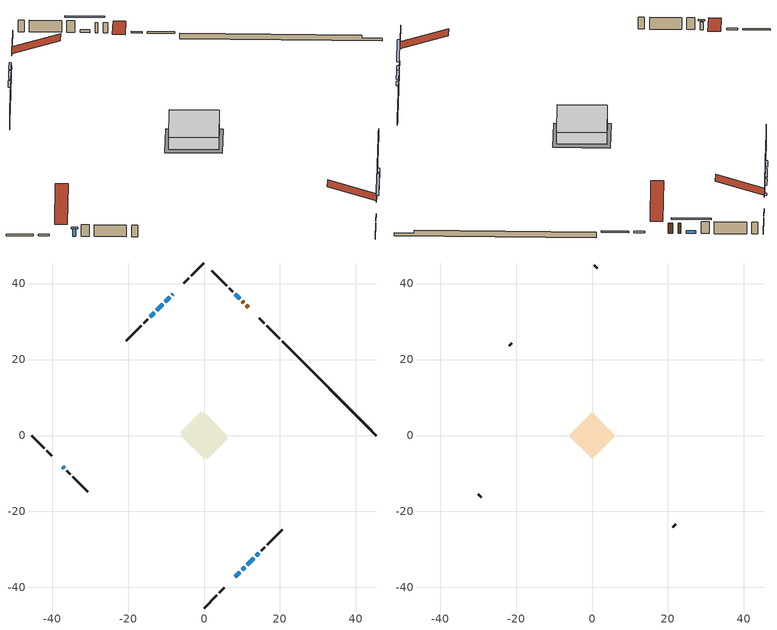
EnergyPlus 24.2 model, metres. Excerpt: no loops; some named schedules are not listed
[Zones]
conditioned space
 floor adiabatic (AdiabaticFloorConstruction): -6.16,0 0,6.16 6.16,0 0,-6.16 z0.23
 floor foundation (Slab1 construction): -6.21,0.85 -0.85,6.21 6.21,-0.85 0.85,-6.21 z-0.91
 wall outside (RimJoist1 construction): 0,-45.41 3.33,-42.07 / -45.41,0 -42.07,-3.33 / 0,45.41 -3.33,42.07 / 19.9,25.51 16.57,28.84 z0.23:0.53
 wall outside (RimJoist2 construction): 3.99,-41.42 5.32,-40.09 / -41.42,-3.99 -40.09,-5.32 / -3.99,41.42 -5.32,40.09 / 15.91,29.5 14.58,30.82 z0.23:0.53
 wall outside (AdiabaticWallConstruction 1): 11.69,33.72 11.1,34.3 / 10.45,34.96 10.12,35.29 z0.23:2.26
 wall outside (AdiabaticWallConstruction): -8.21,37.2 -8.36,37.05 z0.23:0.54; 9.47,35.94 8.27,37.14 / 8.21,-37.2 9.4,-36 z0.23:0.78; -9.01,36.4 -10.19,35.22 / -10.85,34.56 -12.45,32.95 / -13.11,32.3 -14.2,31.21 z0.23:1.9; -37.2,-8.21 -36.82,-8.59 z0.23:1.76; 10.06,-35.35 10.69,-34.71 z0.23:1.17; 11.35,-34.06 13.05,-32.36 z0.23:1.4; 13.7,-31.7 14.38,-31.03 z0.23:1.26
 wall outside (Wall1 construction): 15.03,-30.37 16,-29.41 / -36.16,-9.24 -35.2,-10.21 / -14.86,30.55 -15.82,29.59 / 7.62,37.79 6.65,38.75 z0.23:2.67
 wall outside (Wall2 construction): 16.65,-28.75 20.6,-24.8 / -34.54,-10.86 -30.59,-14.82 / -16.48,28.93 -20.43,24.98 / 6,39.41 2.04,43.36 z0.23:2.67
 wall foundation (FoundationWall1 construction): 20.56,24.85,-0.91 20.56,24.85,0.23 42.92,2.49,0.23 42.92,2.49,-0.3 45.41,0,-0.3 45.41,0,-0.91
 window (WindowConstruction 6): -8.21,37.2 -8.36,37.05 z0.23:0.53
 window (WindowConstruction 8): 9.47,35.94 8.27,37.13 z0.23:0.78
 window (WindowConstruction 9): 8.21,-37.2 9.4,-36 z0.23:0.78
 window (WindowConstruction): -9.01,36.39 -10.19,35.22 z0.23:1.9
 window (WindowConstruction 1): -10.85,34.56 -12.45,32.96 z0.23:1.9
 window (WindowConstruction 2): -13.11,32.3 -14.2,31.21 z0.23:1.9
 window (WindowConstruction 7): -37.2,-8.21 -36.82,-8.59 z0.23:1.75
 window (WindowConstruction 3): 10.06,-35.35 10.69,-34.71 z0.23:1.17
 window (WindowConstruction 4): 11.35,-34.06 13.05,-32.36 z0.23:1.39
 window (WindowConstruction 5): 13.7,-31.7 14.38,-31.03 z0.23:1.26
 door (Door): 11.69,33.72 11.1,34.3 z0.23:2.26
 door (Door 1): 10.45,34.96 10.12,35.28 z0.23:2.26
 ceiling adiabatic (AdiabaticFloorConstruction): 0,-6.16 6.16,0 0,6.16 -6.16,0 z0.23
attic - vented
 floor to conditioned space (Floor1 construction Reversed): -6.15,0 0,6.15 6.15,0 0,-6.15 z2.67
 wall outside (Wall3 construction): 21.26,-24.15 21.99,-23.42 / -29.93,-15.47 -29.2,-16.2 / -21.09,24.32 -21.82,23.59 / 1.39,44.02 0.66,44.75 z0.23:2.67
 roof outside (Roof1 construction): 7.55,-37.85,2.67 1.56,-31.86,5.49 -0.02,-33.44,5.49 5.97,-39.43,2.67; -37.85,-7.55,2.67 -31.86,-1.56,5.49 -33.44,0.02,5.49 -39.43,-5.97,2.67; -7.55,37.85,2.67 -1.56,31.86,5.49 0.02,33.44,5.49 -5.97,39.43,2.67; 12.35,33.06,2.67 6.35,27.07,5.49 7.93,25.49,5.49 13.93,31.48,2.67
shading: -8.5,36.91 -8.07,37.34 -8.36,37.63 -8.79,37.2 z0.74; 6.42,38.99 11.32,34.09 11.61,34.38 6.71,39.28 z3.4; 11.26,-34.15 6.36,-39.05 6.65,-39.34 11.55,-34.44 z3.4; -10.33,35.08 -8.87,36.54 -9.16,36.83 -10.62,35.37 z2.1; -12.59,32.81 -10.7,34.7 -10.99,34.99 -12.88,33.1 z2.1; -14.34,31.06 -12.97,32.44 -13.26,32.73 -14.63,31.35 z2.1; -36.61,-8.8 -37.41,-8 -37.7,-8.29 -36.9,-9.09 z2.05; 10.83,-34.57 9.92,-35.49 10.21,-35.78 11.13,-34.86 z1.37; 13.19,-32.22 11.21,-34.2 11.5,-34.49 13.48,-32.51 z1.6; 14.52,-30.89 13.56,-31.85 13.85,-32.14 14.81,-31.18 z1.46
[Building]
Building 1: Terrain=Suburbs
[Site:Location]
Quebec Intl AP_QC: Latitude {deg}=46.8; Longitude {deg}=-71.38; Time Zone {hr}=-5; Elevation {m}=74; Keep Site Location Information=Yes
[Site:GroundTemperature:Shallow]
0.0108218, -2.24938, -2.43038, -1.3578, 2.94801, 7.23376, 10.9493, 13.303, 13.5029, 11.5886, 7.96783, 3.81355
[Site:WaterMainsTemperature]
Calculation Method=Schedule; Temperature Schedule=mains temperature schedule
[Material] Roughness=Rough; Thermal Absorptance=0.9
Name | Thickness {m} | Conductivity {W/m-K} | Density {kg/m3} | Specific Heat {J/kg-K} | Solar Absorptance | Visible Absorptance
asphalt or fiberglass shingles | 0.00635 | 0.162714 | 1121.4 | 1465.45 | 0.4 | 0.4
ceiling stud and cavity | 0.1397 | 0.112058 | 65.682 | 1177.47 | 0.7 | 0.7
concrete 4.0 in. | 0.1016 | 1.803125 | 2242.8 | 837.4 | 0.7 | 0.7
concrete 8.0 in. | 0.2032 | 1.803125 | 2242.8 | 837.4 | 0.7 | 0.7
door material | 0.04445 | 0.188738 | 512.64 | 1214.23 | 0.7 | 0.7
door material 1 | 0.04445 | 0.0451087 | 512.64 | 1214.23 | 0.7 | 0.7
exterior vertical ins | 0.0686965 | 0.029427 | 32.04 | 1214.23 | 0.7 | 0.7
floor covering | 0.0127 | 0.0433444 | 54.468 | 1339.84 | 0.6 | 0.6
floor rigid ins; wall rigid ins | 0.512978 | 0.029427 | 32.04 | 1214.23 | 0.7 | 0.7
floor stud and cavity | 0.1397 | 1.75129 | 37.0049 | 1207.88 | 0.7 | 0.7
furniture material conditioned space 1 | 0.1524 | 0.115458 | 640.8 | 1214.23 | 0.6 | 0.6
gypsum board | 0.0127 | 0.160291 | 801 | 837.4 | 0.6 | 0.6
gypsum board 1 | 0.0127 | 0.160291 | 801 | 837.4 | 0.7 | 0.7
osb sheathing 0.5 in. | 0.0127 | 0.115458 | 512.64 | 1214.23 | 0.7 | 0.7
osb sheathing 0.75 in. | 0.01905 | 0.115458 | 512.64 | 1214.23 | 0.7 | 0.7
osb sheathing 2.0 in. | 0.0508 | 0.115458 | 512.64 | 1214.23 | 0.7 | 0.7
rim joist rigid ins | 0.051816 | 0.029427 | 32.04 | 1214.23 | 0.7 | 0.7
rim joist rigid ins 1 | 0.103632 | 0.029427 | 32.04 | 1214.23 | 0.7 | 0.7
rim joist stud and cavity | 0.0508 | 0.03064 | 125.044 | 1163.47 | 0.6 | 0.6
rim joist stud and cavity 1 | 0.0508 | 0.509899 | 125.044 | 1163.47 | 0.6 | 0.6
wall stud and cavity | 0.1397 | 0.0881538 | 139.0536 | 1170.24 | 0.7 | 0.7
wall stud and cavity 1 | 0.1397 | 0.0952443 | 139.0536 | 1170.24 | 0.7 | 0.7
wall stud and cavity 2 | 0.0889 | 6.1454 | 50.32683 | 1063.81 | 0.6 | 0.6
wall stud and cavity 3 | 0.0889 | 0.380278 | 52.3479 | 1209.89 | 0.7 | 0.7
wall stud and cavity 4 | 0.0889 | 0.391764 | 83.0341 | 1211.67 | 0.7 | 0.7
wood siding | 0.0254 | 0.102417 | 544.68 | 1172.36 | 0.4 | 0.4
wood siding 1 | 0.00254 | 0.102417 | 544.68 | 1172.36 | 0.4 | 0.4
wood siding 2; wood siding 3; wood siding 4 | 0.0254 | 0.102417 | 544.68 | 1172.36 | 0.7 | 0.7
[WindowMaterial:SimpleGlazingSystem]
Name | U-Factor {W/m2-K} | Solar Heat Gain Coefficient
WindowMaterial | 2.906 | 0.64
WindowMaterial 1 | 2.89408 | 0.66
WindowMaterial 2 | 2.90941 | 0.64
WindowMaterial 3 | 2.96619 | 0.55
WindowMaterial 4 | 2.938365 | 0.6
WindowMaterial 5 | 2.95767 | 0.57
WindowMaterial 6 | 3.068959 | 0.35
WindowMaterial 7 | 3.01842 | 0.49
WindowMaterial 8 | 3.04852 | 0.44
[Construction]
AdiabaticFloorConstruction: floor stud and cavity, floor rigid ins, osb sheathing 0.75 in., floor covering
AdiabaticWallConstruction: wood siding 3, wall rigid ins, wall stud and cavity 3, gypsum board
AdiabaticWallConstruction 1: wood siding 4, wall rigid ins, wall stud and cavity 3, gypsum board
Door: door material
Door 1: door material 1
Floor1 construction Reversed: gypsum board, ceiling stud and cavity
FoundationWall1 construction: concrete 8.0 in., gypsum board 1
furniture construction conditioned space 1: furniture material conditioned space 1
PartitionWallConstruction: gypsum board, wall stud and cavity 4, gypsum board
RimJoist1 construction: wood siding 2, rim joist rigid ins, osb sheathing 2.0 in., rim joist stud and cavity
RimJoist2 construction: wood siding 2, rim joist rigid ins 1, osb sheathing 2.0 in., rim joist stud and cavity 1
Roof1 construction: asphalt or fiberglass shingles
Slab1 construction: concrete 4.0 in.
Wall1 construction: wood siding, osb sheathing 0.5 in., wall stud and cavity, gypsum board
Wall2 construction: wood siding, osb sheathing 0.5 in., wall stud and cavity 1, gypsum board
Wall3 construction: wood siding 1, wall stud and cavity 2
WindowConstruction: WindowMaterial
WindowConstruction 1: WindowMaterial 1
WindowConstruction 2: WindowMaterial 2
WindowConstruction 3: WindowMaterial 3
WindowConstruction 4: WindowMaterial 4
WindowConstruction 5: WindowMaterial 5
WindowConstruction 6: WindowMaterial 6
WindowConstruction 7: WindowMaterial 7
WindowConstruction 8; WindowConstruction 9: WindowMaterial 8
[Zone] Multiplier=1; Part of Total Floor Area=Yes
Name | Volume {m3}
attic - vented | 34.7474
conditioned space | 287.3
[Space]
Name | Zone | Volume {m3}
attic - vented 1 | attic - vented | 34.7474
conditioned space 1 | conditioned space | 287.3
[ZoneInfiltration:EffectiveLeakageArea]
infil attic - vented 1: Zone or Space=attic - vented 1; Schedule=Always On Discrete; Effective Air Leakage Area {cm2}=2796.92; Stack Coefficient=0.000366058; Wind Coefficient=1.29269e-05
[ZoneMixing]
whole house fan mix: Zone or Space=attic - vented; Schedule=Always On Continuous; Design Flow Rate Calculation Method=Flow/Zone; Design Flow Rate {m3/s}=0; Source Zone or Space=conditioned space
[SurfaceProperty:ExposedFoundationPerimeter]
Slab1: Exposed Perimeter Calculation Method=TotalExposedPerimeter; Total Exposed Perimeter {m}=35.144
[InternalMass] Zone or ZoneList=conditioned space; Space or SpaceList=conditioned space 1
Name | Construction | Surface Area {m2}
furniture mass conditioned space 1 | furniture construction conditioned space 1 | 60.6397
partition wall mass | PartitionWallConstruction | 151.599
[Lights]
interior lighting: Zone or ZoneList or Space or SpaceList=conditioned space 1; Schedule=interior lighting schedule; Design Level Calculation Method=LightingLevel; Lighting Level {W}=343.2; Return Air Fraction=0; Fraction Radiant=0.6; Fraction Visible=0.2; Fraction Replaceable=1
[People]
occupants: Zone or ZoneList or Space or SpaceList=conditioned space 1; Number of People Schedule=occupants schedule; Number of People Calculation Method=People; Number of People=3; Fraction Radiant=0.314171; Sensible Heat Fraction=0.56303; Activity Level Schedule=occupants activity schedule; Carbon Dioxide Generation Rate {m3/s-W}=0; Enable ASHRAE 55 Comfort Warnings=No; Mean Radiant Temperature Calculation Type=EnclosureAveraged
[ElectricEquipment] Zone or ZoneList or Space or SpaceList=conditioned space 1; Design Level Calculation Method=EquipmentLevel
Name | Schedule | Design Level {W} | Fraction Latent | Fraction Radiant | Fraction Lost
clothes dryer | clothes dryer schedule | 140.772 | 0.015 | 0.081 | 0.85
clothes washer | clothes washer schedule | 32.1985 | 0.03 | 0.162 | 0.7
cooking range | cooking range schedule | 215.147 | 0.08 | 0.432 | 0.2
dishwasher | dishwasher schedule | 66.8632 | 0.3 | 0.18 | 0.4
fridge | fridge schedule | 72.9452 | 0 | 0.6 | 0
mech vent bath fan 0 | mech vent bath fan 0 schedule | 50.2 | 0 | 0 | 1
mech vent house fan | mech vent house fan schedule | 19.9167 | 0 | 0 | 0.5
mech vent house fan cfis | mech vent house fan cfis schedule | 0 | 0 | 0 | 0
mech vent range fan 0 | mech vent range fan 0 schedule | 57 | 0 | 0 | 1
misc plug loads | misc plug loads schedule | 494.7 | 0.045 | 0.513 | 0.1
whole house fan | Always On Discrete | 0 | 0 | 0 | 1
[OtherEquipment] Zone or ZoneList or Space or SpaceList=conditioned space 1; Design Level Calculation Method=EquipmentLevel
Name | Fuel Type | Schedule | Design Level {W} | Fraction Latent | Fraction Radiant | Fraction Lost
clothes dryer 1 | Electricity | clothes dryer schedule | 0 | 0.015 | 0.081 | 0.85
cooking range 1 | Electricity | cooking range schedule | 0 | 0.08 | 0.432 | 0.2
general water use latent | None | general water use schedule | 62.594 | 1 | 0 | 0
general water use sensible | None | general water use schedule | -61.6891 | 0 | 0.6 | 0
mech vent house fan latent load | None | Always On Discrete | 0 | 1 | 0 | 0
mech vent house fan sensible load | None | Always On Discrete | 0 | 0 | 0 | 0
water heater energy adjustment1 | Electricity | Always On Discrete | 0.01 | 0 | 0 | 1
[ZoneInfiltration:DesignFlowRate] Zone or ZoneList or Space or SpaceList=conditioned space 1; Schedule=Always On Discrete; Design Flow Rate Calculation Method=Flow/Zone; Design Flow Rate {m3/s}=0
infil flow; natural vent flow; whole house fan flow
[ZoneControl:Thermostat]
conditioned space Thermostat: Zone or ZoneList=conditioned space; Control Type Schedule=conditioned space Thermostat Schedule; Control 1=conditioned space temperature setpoint; Temperature Difference Between Cutout And Setpoint {deltaC}=0
[ThermostatSetpoint:DualSetpoint]
conditioned space temperature setpoint: Heating Setpoint Temperature Schedule=heating setpoint; Cooling Setpoint Temperature Schedule=cooling setpoint
[Zone equipment]
conditioned space: electric baseboard
[Foundation:Kiva]
Foundation Kiva 1: Initial Indoor Air Temperature {C}=18; Wall Height Above Grade {m}=0.230002; Wall Depth Below Slab {m}=0.2032; Custom Block Material Name 1=exterior vertical ins; Custom Block Depth 1 {m}=1.14001; Custom Block X Position 1 {m}=0.2159; Custom Block Z Position 1 {m}=0
[Foundation:Kiva:Settings]
Soil Conductivity {W/m-K}=0.849921; Soil Density {kg/m3}=1842.3; Soil Specific Heat {J/kg-K}=418.7; Ground Solar Absorptivity=0.9; Ground Thermal Absorptivity=0.9; Ground Surface Roughness {m}=0.03; Far-Field Width {m}=40; Deep-Ground Boundary Condition=ZeroFlux; Deep-Ground Depth {m}=40; Minimum Cell Dimension {m}=0.2; Maximum Cell Growth Coefficient=3; Simulation Timestep=Timestep
[Exterior:Lights]
exterior lighting: Schedule=exterior lighting schedule; Design Level {W}=75.6
[EnergyManagementSystem:Sensor] Output:Variable or Output:Meter Index Key=conditioned space
Name | Output:Variable or Output:Meter
conditioned_space_clg_unmet_s | Zone Cooling Setpoint Not Met Time
conditioned_space_htg_unmet_s | Zone Heating Setpoint Not Met Time
fridge_tin_s; tin_s; tin_s_1 | Zone Mean Air Temperature
tout_s | Zone Outdoor Air Drybulb Temperature
win_s | Zone Air Humidity Ratio
[Schedule:Constant]
Name | Hourly Value
Always On Continuous; mech vent house fan schedule; mech vent house fan cfis schedule; Always On Discrete | 1
occupants activity schedule | 117.228
fridge schedule | 0
[Schedule:Week:Daily]
interior lighting schedule Week Rule - Jan1-Jan27: interior lighting schedule day, interior lighting schedule day, interior lighting schedule day, interior lighting schedule day, interior lighting schedule day, interior lighting schedule day, interior lighting schedule day, interior lighting schedule default day, interior lighting schedule default day, interior lighting schedule default day, interior lighting schedule default day, interior lighting schedule default day
interior lighting schedule Week Rule - Jan28-Feb3: interior lighting schedule day, interior lighting schedule day, interior lighting schedule day, interior lighting schedule day, interior lighting schedule day 1, interior lighting schedule day 1, interior lighting schedule day 1, interior lighting schedule default day, interior lighting schedule default day, interior lighting schedule default day, interior lighting schedule default day, interior lighting schedule default day
interior lighting schedule Week Rule - Feb4-Feb24: interior lighting schedule day 1, interior lighting schedule day 1, interior lighting schedule day 1, interior lighting schedule day 1, interior lighting schedule day 1, interior lighting schedule day 1, interior lighting schedule day 1, interior lighting schedule default day, interior lighting schedule default day, interior lighting schedule default day, interior lighting schedule default day, interior lighting schedule default day
interior lighting schedule Week Rule - Feb25-Mar3: interior lighting schedule day 1, interior lighting schedule day 1, interior lighting schedule day 1, interior lighting schedule day 1, interior lighting schedule day 2, interior lighting schedule day 2, interior lighting schedule day 2, interior lighting schedule default day, interior lighting schedule default day, interior lighting schedule default day, interior lighting schedule default day, interior lighting schedule default day
interior lighting schedule Week Rule - Mar4-Mar31: interior lighting schedule day 2, interior lighting schedule day 2, interior lighting schedule day 2, interior lighting schedule day 2, interior lighting schedule day 2, interior lighting schedule day 2, interior lighting schedule day 2, interior lighting schedule default day, interior lighting schedule default day, interior lighting schedule default day, interior lighting schedule default day, interior lighting schedule default day
interior lighting schedule Week Rule - Apr1-Apr28: interior lighting schedule day 3, interior lighting schedule day 3, interior lighting schedule day 3, interior lighting schedule day 3, interior lighting schedule day 3, interior lighting schedule day 3, interior lighting schedule day 3, interior lighting schedule default day, interior lighting schedule default day, interior lighting schedule default day, interior lighting schedule default day, interior lighting schedule default day
interior lighting schedule Week Rule - Apr29-May5: interior lighting schedule day 3, interior lighting schedule day 3, interior lighting schedule day 4, interior lighting schedule day 4, interior lighting schedule day 4, interior lighting schedule day 4, interior lighting schedule day 4, interior lighting schedule default day, interior lighting schedule default day, interior lighting schedule default day, interior lighting schedule default day, interior lighting schedule default day
interior lighting schedule Week Rule - May6-May26: interior lighting schedule day 4, interior lighting schedule day 4, interior lighting schedule day 4, interior lighting schedule day 4, interior lighting schedule day 4, interior lighting schedule day 4, interior lighting schedule day 4, interior lighting schedule default day, interior lighting schedule default day, interior lighting schedule default day, interior lighting schedule default day, interior lighting schedule default day
interior lighting schedule Week Rule - May27-Jun2: interior lighting schedule day 4, interior lighting schedule day 4, interior lighting schedule day 4, interior lighting schedule day 4, interior lighting schedule day 4, interior lighting schedule day 5, interior lighting schedule day 5, interior lighting schedule default day, interior lighting schedule default day, interior lighting schedule default day, interior lighting schedule default day, interior lighting schedule default day
interior lighting schedule Week Rule - Jun3-Jun30: interior lighting schedule day 5, interior lighting schedule day 5, interior lighting schedule day 5, interior lighting schedule day 5, interior lighting schedule day 5, interior lighting schedule day 5, interior lighting schedule day 5, interior lighting schedule default day, interior lighting schedule default day, interior lighting schedule default day, interior lighting schedule default day, interior lighting schedule default day
interior lighting schedule Week Rule - Jul1-Jul28: interior lighting schedule day 6, interior lighting schedule day 6, interior lighting schedule day 6, interior lighting schedule day 6, interior lighting schedule day 6, interior lighting schedule day 6, interior lighting schedule day 6, interior lighting schedule default day, interior lighting schedule default day, interior lighting schedule default day, interior lighting schedule default day, interior lighting schedule default day
interior lighting schedule Week Rule - Jul29-Aug4: interior lighting schedule day 6, interior lighting schedule day 6, interior lighting schedule day 6, interior lighting schedule day 7, interior lighting schedule day 7, interior lighting schedule day 7, interior lighting schedule day 7, interior lighting schedule default day, interior lighting schedule default day, interior lighting schedule default day, interior lighting schedule default day, interior lighting schedule default day
interior lighting schedule Week Rule - Aug5-Aug25: interior lighting schedule day 7, interior lighting schedule day 7, interior lighting schedule day 7, interior lighting schedule day 7, interior lighting schedule day 7, interior lighting schedule day 7, interior lighting schedule day 7, interior lighting schedule default day, interior lighting schedule default day, interior lighting schedule default day, interior lighting schedule default day, interior lighting schedule default day
interior lighting schedule Week Rule - Aug26-Sep1: interior lighting schedule day 7, interior lighting schedule day 7, interior lighting schedule day 7, interior lighting schedule day 7, interior lighting schedule day 7, interior lighting schedule day 7, interior lighting schedule day 8, interior lighting schedule default day, interior lighting schedule default day, interior lighting schedule default day, interior lighting schedule default day, interior lighting schedule default day
interior lighting schedule Week Rule - Sep2-Sep29: interior lighting schedule day 8, interior lighting schedule day 8, interior lighting schedule day 8, interior lighting schedule day 8, interior lighting schedule day 8, interior lighting schedule day 8, interior lighting schedule day 8, interior lighting schedule default day, interior lighting schedule default day, interior lighting schedule default day, interior lighting schedule default day, interior lighting schedule default day
interior lighting schedule Week Rule - Sep30-Oct6: interior lighting schedule day 8, interior lighting schedule day 9, interior lighting schedule day 9, interior lighting schedule day 9, interior lighting schedule day 9, interior lighting schedule day 9, interior lighting schedule day 9, interior lighting schedule default day, interior lighting schedule default day, interior lighting schedule default day, interior lighting schedule default day, interior lighting schedule default day
interior lighting schedule Week Rule - Oct7-Oct27: interior lighting schedule day 9, interior lighting schedule day 9, interior lighting schedule day 9, interior lighting schedule day 9, interior lighting schedule day 9, interior lighting schedule day 9, interior lighting schedule day 9, interior lighting schedule default day, interior lighting schedule default day, interior lighting schedule default day, interior lighting schedule default day, interior lighting schedule default day
interior lighting schedule Week Rule - Oct28-Nov3: interior lighting schedule day 9, interior lighting schedule day 9, interior lighting schedule day 9, interior lighting schedule day 9, interior lighting schedule day 10, interior lighting schedule day 10, interior lighting schedule day 10, interior lighting schedule default day, interior lighting schedule default day, interior lighting schedule default day, interior lighting schedule default day, interior lighting schedule default day
interior lighting schedule Week Rule - Nov4-Nov24: interior lighting schedule day 10, interior lighting schedule day 10, interior lighting schedule day 10, interior lighting schedule day 10, interior lighting schedule day 10, interior lighting schedule day 10, interior lighting schedule day 10, interior lighting schedule default day, interior lighting schedule default day, interior lighting schedule default day, interior lighting schedule default day, interior lighting schedule default day
interior lighting schedule Week Rule - Nov25-Dec1: interior lighting schedule day 10, interior lighting schedule day 10, interior lighting schedule day 10, interior lighting schedule day 10, interior lighting schedule day 10, interior lighting schedule day 10, interior lighting schedule day 11, interior lighting schedule default day, interior lighting schedule default day, interior lighting schedule default day, interior lighting schedule default day, interior lighting schedule default day
interior lighting schedule Week Rule - Dec2-Dec31: interior lighting schedule day 11, interior lighting schedule day 11, interior lighting schedule day 11, interior lighting schedule day 11, interior lighting schedule day 11, interior lighting schedule day 11, interior lighting schedule day 11, interior lighting schedule default day, interior lighting schedule default day, interior lighting schedule default day, interior lighting schedule default day, interior lighting schedule default day
occupants schedule Week Rule - Jan1-Dec31: occupants schedule day, occupants schedule day, occupants schedule day, occupants schedule day, occupants schedule day, occupants schedule day, occupants schedule day, occupants schedule default day, occupants schedule default day, occupants schedule default day, occupants schedule default day, occupants schedule default day
clothes dryer schedule Week Rule - Jan1-Dec31: clothes dryer schedule day, clothes dryer schedule day, clothes dryer schedule day, clothes dryer schedule day, clothes dryer schedule day, clothes dryer schedule day, clothes dryer schedule day, clothes dryer schedule default day, clothes dryer schedule default day, clothes dryer schedule default day, clothes dryer schedule default day, clothes dryer schedule default day
clothes washer schedule Week Rule - Jan1-Dec31: clothes washer schedule day, clothes washer schedule day, clothes washer schedule day, clothes washer schedule day, clothes washer schedule day, clothes washer schedule day, clothes washer schedule day, clothes washer schedule default day, clothes washer schedule default day, clothes washer schedule default day, clothes washer schedule default day, clothes washer schedule default day
cooking range schedule Week Rule - Jan1-Dec31: cooking range schedule day, cooking range schedule day, cooking range schedule day, cooking range schedule day, cooking range schedule day, cooking range schedule day, cooking range schedule day, cooking range schedule default day, cooking range schedule default day, cooking range schedule default day, cooking range schedule default day, cooking range schedule default day
dishwasher schedule Week Rule - Jan1-Dec31: dishwasher schedule day, dishwasher schedule day, dishwasher schedule day, dishwasher schedule day, dishwasher schedule day, dishwasher schedule day, dishwasher schedule day, dishwasher schedule default day, dishwasher schedule default day, dishwasher schedule default day, dishwasher schedule default day, dishwasher schedule default day
mech vent bath fan 0 schedule Week Rule - Jan1-Dec31: mech vent bath fan 0 schedule day, mech vent bath fan 0 schedule day, mech vent bath fan 0 schedule day, mech vent bath fan 0 schedule day, mech vent bath fan 0 schedule day, mech vent bath fan 0 schedule day, mech vent bath fan 0 schedule day, mech vent bath fan 0 schedule default day, mech vent bath fan 0 schedule default day, mech vent bath fan 0 schedule default day, mech vent bath fan 0 schedule default day, mech vent bath fan 0 schedule default day
mech vent range fan 0 schedule Week Rule - Jan1-Dec31: mech vent range fan 0 schedule day, mech vent range fan 0 schedule day, mech vent range fan 0 schedule day, mech vent range fan 0 schedule day, mech vent range fan 0 schedule day, mech vent range fan 0 schedule day, mech vent range fan 0 schedule day, mech vent range fan 0 schedule default day, mech vent range fan 0 schedule default day, mech vent range fan 0 schedule default day, mech vent range fan 0 schedule default day, mech vent range fan 0 schedule default day
misc plug loads schedule Week Rule - Jan1-Dec31: misc plug loads schedule day, misc plug loads schedule day, misc plug loads schedule day, misc plug loads schedule day, misc plug loads schedule day, misc plug loads schedule day, misc plug loads schedule day, misc plug loads schedule default day, misc plug loads schedule default day, misc plug loads schedule default day, misc plug loads schedule default day, misc plug loads schedule default day
general water use schedule Week Rule - Jan1-Dec31: general water use schedule day, general water use schedule day, general water use schedule day, general water use schedule day, general water use schedule day, general water use schedule day, general water use schedule day, general water use schedule default day, general water use schedule default day, general water use schedule default day, general water use schedule default day, general water use schedule default day
exterior lighting schedule Week Rule - Jan1-Jan27: exterior lighting schedule day, exterior lighting schedule day, exterior lighting schedule day, exterior lighting schedule day, exterior lighting schedule day, exterior lighting schedule day, exterior lighting schedule day, exterior lighting schedule default day, exterior lighting schedule default day, exterior lighting schedule default day, exterior lighting schedule default day, exterior lighting schedule default day
exterior lighting schedule Week Rule - Jan28-Feb3: exterior lighting schedule day, exterior lighting schedule day, exterior lighting schedule day, exterior lighting schedule day, exterior lighting schedule day 1, exterior lighting schedule day 1, exterior lighting schedule day 1, exterior lighting schedule default day, exterior lighting schedule default day, exterior lighting schedule default day, exterior lighting schedule default day, exterior lighting schedule default day
exterior lighting schedule Week Rule - Feb4-Feb24: exterior lighting schedule day 1, exterior lighting schedule day 1, exterior lighting schedule day 1, exterior lighting schedule day 1, exterior lighting schedule day 1, exterior lighting schedule day 1, exterior lighting schedule day 1, exterior lighting schedule default day, exterior lighting schedule default day, exterior lighting schedule default day, exterior lighting schedule default day, exterior lighting schedule default day
exterior lighting schedule Week Rule - Feb25-Mar3: exterior lighting schedule day 1, exterior lighting schedule day 1, exterior lighting schedule day 1, exterior lighting schedule day 1, exterior lighting schedule day 2, exterior lighting schedule day 2, exterior lighting schedule day 2, exterior lighting schedule default day, exterior lighting schedule default day, exterior lighting schedule default day, exterior lighting schedule default day, exterior lighting schedule default day
exterior lighting schedule Week Rule - Mar4-Mar31: exterior lighting schedule day 2, exterior lighting schedule day 2, exterior lighting schedule day 2, exterior lighting schedule day 2, exterior lighting schedule day 2, exterior lighting schedule day 2, exterior lighting schedule day 2, exterior lighting schedule default day, exterior lighting schedule default day, exterior lighting schedule default day, exterior lighting schedule default day, exterior lighting schedule default day
exterior lighting schedule Week Rule - Apr1-Apr28: exterior lighting schedule day 3, exterior lighting schedule day 3, exterior lighting schedule day 3, exterior lighting schedule day 3, exterior lighting schedule day 3, exterior lighting schedule day 3, exterior lighting schedule day 3, exterior lighting schedule default day, exterior lighting schedule default day, exterior lighting schedule default day, exterior lighting schedule default day, exterior lighting schedule default day
exterior lighting schedule Week Rule - Apr29-May5: exterior lighting schedule day 3, exterior lighting schedule day 3, exterior lighting schedule day 4, exterior lighting schedule day 4, exterior lighting schedule day 4, exterior lighting schedule day 4, exterior lighting schedule day 4, exterior lighting schedule default day, exterior lighting schedule default day, exterior lighting schedule default day, exterior lighting schedule default day, exterior lighting schedule default day
exterior lighting schedule Week Rule - May6-May26: exterior lighting schedule day 4, exterior lighting schedule day 4, exterior lighting schedule day 4, exterior lighting schedule day 4, exterior lighting schedule day 4, exterior lighting schedule day 4, exterior lighting schedule day 4, exterior lighting schedule default day, exterior lighting schedule default day, exterior lighting schedule default day, exterior lighting schedule default day, exterior lighting schedule default day
exterior lighting schedule Week Rule - May27-Jun2: exterior lighting schedule day 4, exterior lighting schedule day 4, exterior lighting schedule day 4, exterior lighting schedule day 4, exterior lighting schedule day 4, exterior lighting schedule day 5, exterior lighting schedule day 5, exterior lighting schedule default day, exterior lighting schedule default day, exterior lighting schedule default day, exterior lighting schedule default day, exterior lighting schedule default day
exterior lighting schedule Week Rule - Jun3-Jun30: exterior lighting schedule day 5, exterior lighting schedule day 5, exterior lighting schedule day 5, exterior lighting schedule day 5, exterior lighting schedule day 5, exterior lighting schedule day 5, exterior lighting schedule day 5, exterior lighting schedule default day, exterior lighting schedule default day, exterior lighting schedule default day, exterior lighting schedule default day, exterior lighting schedule default day
exterior lighting schedule Week Rule - Jul1-Jul28: exterior lighting schedule day 6, exterior lighting schedule day 6, exterior lighting schedule day 6, exterior lighting schedule day 6, exterior lighting schedule day 6, exterior lighting schedule day 6, exterior lighting schedule day 6, exterior lighting schedule default day, exterior lighting schedule default day, exterior lighting schedule default day, exterior lighting schedule default day, exterior lighting schedule default day
exterior lighting schedule Week Rule - Jul29-Aug4: exterior lighting schedule day 6, exterior lighting schedule day 6, exterior lighting schedule day 6, exterior lighting schedule day 7, exterior lighting schedule day 7, exterior lighting schedule day 7, exterior lighting schedule day 7, exterior lighting schedule default day, exterior lighting schedule default day, exterior lighting schedule default day, exterior lighting schedule default day, exterior lighting schedule default day
exterior lighting schedule Week Rule - Aug5-Aug25: exterior lighting schedule day 7, exterior lighting schedule day 7, exterior lighting schedule day 7, exterior lighting schedule day 7, exterior lighting schedule day 7, exterior lighting schedule day 7, exterior lighting schedule day 7, exterior lighting schedule default day, exterior lighting schedule default day, exterior lighting schedule default day, exterior lighting schedule default day, exterior lighting schedule default day
exterior lighting schedule Week Rule - Aug26-Sep1: exterior lighting schedule day 7, exterior lighting schedule day 7, exterior lighting schedule day 7, exterior lighting schedule day 7, exterior lighting schedule day 7, exterior lighting schedule day 7, exterior lighting schedule day 8, exterior lighting schedule default day, exterior lighting schedule default day, exterior lighting schedule default day, exterior lighting schedule default day, exterior lighting schedule default day
exterior lighting schedule Week Rule - Sep2-Sep29: exterior lighting schedule day 8, exterior lighting schedule day 8, exterior lighting schedule day 8, exterior lighting schedule day 8, exterior lighting schedule day 8, exterior lighting schedule day 8, exterior lighting schedule day 8, exterior lighting schedule default day, exterior lighting schedule default day, exterior lighting schedule default day, exterior lighting schedule default day, exterior lighting schedule default day
[Schedule:Year]
interior lighting schedule: interior lighting schedule Week Rule - Jan1-Jan27, 1, 1, 1, 27, interior lighting schedule Week Rule - Jan28-Feb3, 1, 28, 2, 3, interior lighting schedule Week Rule - Feb4-Feb24, 2, 4, 2, 24, interior lighting schedule Week Rule - Feb25-Mar3, 2, 25, 3, 3, interior lighting schedule Week Rule - Mar4-Mar31, 3, 4, 3, 31, interior lighting schedule Week Rule - Apr1-Apr28, 4, 1, 4, 28, interior lighting schedule Week Rule - Apr29-May5, 4, 29, 5, 5, interior lighting schedule Week Rule - May6-May26, 5, 6, 5, 26, interior lighting schedule Week Rule - May27-Jun2, 5, 27, 6, 2, interior lighting schedule Week Rule - Jun3-Jun30, 6, 3, 6, 30, interior lighting schedule Week Rule - Jul1-Jul28, 7, 1, 7, 28, interior lighting schedule Week Rule - Jul29-Aug4, 7, 29, 8, 4, interior lighting schedule Week Rule - Aug5-Aug25, 8, 5, 8, 25, interior lighting schedule Week Rule - Aug26-Sep1, 8, 26, 9, 1, interior lighting schedule Week Rule - Sep2-Sep29, 9, 2, 9, 29, interior lighting schedule Week Rule - Sep30-Oct6, 9, 30, 10, 6, interior lighting schedule Week Rule - Oct7-Oct27, 10, 7, 10, 27, interior lighting schedule Week Rule - Oct28-Nov3, 10, 28, 11, 3, interior lighting schedule Week Rule - Nov4-Nov24, 11, 4, 11, 24, interior lighting schedule Week Rule - Nov25-Dec1, 11, 25, 12, 1, interior lighting schedule Week Rule - Dec2-Dec31, 12, 2, 12, 31
occupants schedule: occupants schedule Week Rule - Jan1-Dec31, 1, 1, 12, 31
clothes dryer schedule: clothes dryer schedule Week Rule - Jan1-Dec31, 1, 1, 12, 31
clothes washer schedule: clothes washer schedule Week Rule - Jan1-Dec31, 1, 1, 12, 31
cooking range schedule: cooking range schedule Week Rule - Jan1-Dec31, 1, 1, 12, 31
dishwasher schedule: dishwasher schedule Week Rule - Jan1-Dec31, 1, 1, 12, 31
mech vent bath fan 0 schedule: mech vent bath fan 0 schedule Week Rule - Jan1-Dec31, 1, 1, 12, 31
mech vent range fan 0 schedule: mech vent range fan 0 schedule Week Rule - Jan1-Dec31, 1, 1, 12, 31
misc plug loads schedule: misc plug loads schedule Week Rule - Jan1-Dec31, 1, 1, 12, 31
general water use schedule: general water use schedule Week Rule - Jan1-Dec31, 1, 1, 12, 31
exterior lighting schedule: exterior lighting schedule Week Rule - Jan1-Jan27, 1, 1, 1, 27, exterior lighting schedule Week Rule - Jan28-Feb3, 1, 28, 2, 3, exterior lighting schedule Week Rule - Feb4-Feb24, 2, 4, 2, 24, exterior lighting schedule Week Rule - Feb25-Mar3, 2, 25, 3, 3, exterior lighting schedule Week Rule - Mar4-Mar31, 3, 4, 3, 31, exterior lighting schedule Week Rule - Apr1-Apr28, 4, 1, 4, 28, exterior lighting schedule Week Rule - Apr29-May5, 4, 29, 5, 5, exterior lighting schedule Week Rule - May6-May26, 5, 6, 5, 26, exterior lighting schedule Week Rule - May27-Jun2, 5, 27, 6, 2, exterior lighting schedule Week Rule - Jun3-Jun30, 6, 3, 6, 30, exterior lighting schedule Week Rule - Jul1-Jul28, 7, 1, 7, 28, exterior lighting schedule Week Rule - Jul29-Aug4, 7, 29, 8, 4, exterior lighting schedule Week Rule - Aug5-Aug25, 8, 5, 8, 25, exterior lighting schedule Week Rule - Aug26-Sep1, 8, 26, 9, 1, exterior lighting schedule Week Rule - Sep2-Sep29, 9, 2, 9, 29, exterior lighting schedule Week Rule - Sep30-Oct6, 9, 30, 10, 6, exterior lighting schedule Week Rule - Oct7-Oct27, 10, 7, 10, 27, exterior lighting schedule Week Rule - Oct28-Nov3, 10, 28, 11, 3, exterior lighting schedule Week Rule - Nov4-Nov24, 11, 4, 11, 24, exterior lighting schedule Week Rule - Nov25-Dec1, 11, 25, 12, 1, exterior lighting schedule Week Rule - Dec2-Dec31, 12, 2, 12, 31
[Schedule:Compact]
conditioned space Thermostat Schedule: Through: 12/31, For: AllDays, Until: 24:00, 4
mains temperature schedule: Through: 01/01, For: AllDays, Until: 24:00, 5.175, Through: 01/02, For: AllDays, Until: 24:00, 5.10167, Through: 01/03, For: AllDays, Until: 24:00, 5.02889, Through: 01/04, For: AllDays, Until: 24:00, 4.95778, Through: 01/05, For: AllDays, Until: 24:00, 4.88778, Through: 01/06, For: AllDays, Until: 24:00, 4.81833, Through: 01/07, For: AllDays, Until: 24:00, 4.75056, Through: 01/08, For: AllDays, Until: 24:00, 4.68389, Through: 01/09, For: AllDays, Until: 24:00, 4.61833, Through: 01/10, For: AllDays, Until: 24:00, 4.55389, Through: 01/11, For: AllDays, Until: 24:00, 4.49056, Through: 01/12, For: AllDays, Until: 24:00, 4.42889, Through: 01/13, For: AllDays, Until: 24:00, 4.36778, Through: 01/14, For: AllDays, Until: 24:00, 4.30889, Through: 01/15, For: AllDays, Until: 24:00, 4.25056, Through: 01/16, For: AllDays, Until: 24:00, 4.19389, Through: 01/17, For: AllDays, Until: 24:00, 4.13833, Through: 01/18, For: AllDays, Until: 24:00, 4.08444, Through: 01/19, For: AllDays, Until: 24:00, 4.03167, Through: 01/20, For: AllDays, Until: 24:00, 3.98056, Through: 01/21, For: AllDays, Until: 24:00, 3.93056, Through: 01/22, For: AllDays, Until: 24:00, 3.88222, Through: 01/23, For: AllDays, Until: 24:00, 3.835, Through: 01/24, For: AllDays, Until: 24:00, 3.78944, Through: 01/25, For: AllDays, Until: 24:00, 3.74556, Through: 01/26, For: AllDays, Until: 24:00, 3.70278, Through: 01/27, For: AllDays, Until: 24:00, 3.66167, Through: 01/28, For: AllDays, Until: 24:00, 3.62167, Through: 01/29, For: AllDays, Until: 24:00, 3.58389, Through: 01/30, For: AllDays, Until: 24:00, 3.54722, Through: 01/31, For: AllDays, Until: 24:00, 3.51167, Through: 02/01, For: AllDays, Until: 24:00, 3.47833, Through: 02/02, For: AllDays, Until: 24:00, 3.44611, Through: 02/03, For: AllDays, Until: 24:00, 3.41556, Through: 02/04, For: AllDays, Until: 24:00, 3.38667, Through: 02/05, For: AllDays, Until: 24:00, 3.35944, Through: 02/06, For: AllDays, Until: 24:00, 3.33389, Through: 02/07, For: AllDays, Until: 24:00, 3.30944, Through: 02/08, For: AllDays, Until: 24:00, 3.28667, Through: 02/09, For: AllDays, Until: 24:00, 3.26611, Through: 02/10, For: AllDays, Until: 24:00, 3.24667, Through: 02/11, For: AllDays, Until: 24:00, 3.22889, Through: 02/12, For: AllDays, Until: 24:00, 3.21278, Through: 02/13, For: AllDays, Until: 24:00, 3.19833, Through: 02/14, For: AllDays, Until: 24:00, 3.18556, Through: 02/15, For: AllDays, Until: 24:00, 3.17389, Through: 02/16, For: AllDays, Until: 24:00, 3.16444, Through: 02/17, For: AllDays, Until: 24:00, 3.15667, Through: 02/18, For: AllDays, Until: 24:00, 3.15056, Through: 02/19, For: AllDays, Until: 24:00, 3.14556, Through: 02/20, For: AllDays, Until: 24:00, 3.14278, Through: 02/21, For: AllDays, Until: 24:00, 3.14111, Through: 02/22, For: AllDays, Until: 24:00, 3.14167, Through: 02/23, For: AllDays, Until: 24:00, 3.14333, Through: 02/24, For: AllDays, Until: 24:00, 3.14722, Through: 02/25, For: AllDays, Until: 24:00, 3.15222, Through: 02/26, For: AllDays, Until: 24:00, 3.15944, Through: 02/27, For: AllDays, Until: 24:00, 3.16778, Through: 02/28, For: AllDays, Until: 24:00, 3.17778, Through: 03/01, For: AllDays, Until: 24:00, 3.18944, Through: 03/02, For: AllDays, Until: 24:00, 3.20333, Through: 03/03, For: AllDays, Until: 24:00, 3.21833, Through: 03/04, For: AllDays, Until: 24:00, 3.235, Through: 03/05, For: AllDays, Until: 24:00, 3.25333, Through: 03/06, For: AllDays, Until: 24:00, 3.27333, Through: 03/07, For: AllDays, Until: 24:00, 3.29444, Through: 03/08, For: AllDays, Until: 24:00, 3.31778, Through: 03/09, For: AllDays, Until: 24:00, 3.34222, Through: 03/10, For: AllDays, Until: 24:00, 3.36889, Through: 03/11, For: AllDays, Until: 24:00, 3.39667, Through: 03/12, For: AllDays, Until: 24:00, 3.42611, Through: 03/13, For: AllDays, Until: 24:00, 3.45722, Through: 03/14, For: AllDays, Until: 24:00, 3.49, Through: 03/15, For: AllDays, Until: 24:00, 3.52389, Through: 03/16, For: AllDays, Until: 24:00, 3.55944, Through: 03/17, For: AllDays, Until: 24:00, 3.59667, Through: 03/18, For: AllDays, Until: 24:00, 3.63556, Through: 03/19, For: AllDays, Until: 24:00, 3.67556, Through: 03/20, For: AllDays, Until: 24:00, 3.71722, Through: 03/21, For: AllDays, Until: 24:00, 3.76056, Through: 03/22, For: AllDays, Until: 24:00, 3.80556, Through: 03/23, For: AllDays, Until: 24:00, 3.85111, Through: 03/24, For: AllDays, Until: 24:00, 3.89889, Through: 03/25, For: AllDays, Until: 24:00, 3.94778, Through: 03/26, For: AllDays, Until: 24:00, 3.99833, Through: 03/27, For: AllDays, Until: 24:00, 4.05, Through: 03/28, For: AllDays, Until: 24:00, 4.10333, Through: 03/29, For: AllDays, Until: 24:00, 4.15778, Through: 03/30, For: AllDays, Until: 24:00, 4.21333, Through: 03/31, For: AllDays, Until: 24:00, 4.27056, Through: 04/01, For: AllDays, Until: 24:00, 4.32944, Through: 04/02, For: AllDays, Until: 24:00, 4.38889, Through: 04/03, For: AllDays, Until: 24:00, 4.45, Through: 04/04, For: AllDays, Until: 24:00, 4.51222, Through: 04/05, For: AllDays, Until: 24:00, 4.57611, Through: 04/06, For: AllDays, Until: 24:00, 4.64056, Through: 04/07, For: AllDays, Until: 24:00, 4.70667, Through: 04/08, For: AllDays, Until: 24:00, 4.77389, Through: 04/09, For: AllDays, Until: 24:00, 4.84222, Through: 04/10, For: AllDays, Until: 24:00, 4.91167, Through: 04/11, For: AllDays, Until: 24:00, 4.98278, Through: 04/12, For: AllDays, Until: 24:00, 5.05444, Through: 04/13, For: AllDays, Until: 24:00, 5.12722, Through: 04/14, For: AllDays, Until: 24:00, 5.20111, Through: 04/15, For: AllDays, Until: 24:00, 5.27611, Through: 04/16, For: AllDays, Until: 24:00, 5.35167, Through: 04/17, For: AllDays, Until: 24:00, 5.42889, Through: 04/18, For: AllDays, Until: 24:00, 5.50667, Through: 04/19, For: AllDays, Until: 24:00, 5.58556, Through: 04/20, For: AllDays, Until: 24:00, 5.665, Through: 04/21, For: AllDays, Until: 24:00, 5.74611, Through: 04/22, For: AllDays, Until: 24:00, 5.82722, Through: 04/23, For: AllDays, Until: 24:00, 5.91, Through: 04/24, For: AllDays, Until: 24:00, 5.99278, Through: 04/25, For: AllDays, Until: 24:00, 6.07722, Through: 04/26, For: AllDays, Until: 24:00, 6.16167, Through: 04/27, For: AllDays, Until: 24:00, 6.24722, Through: 04/28, For: AllDays, Until: 24:00, 6.33389, Through: 04/29, For: AllDays, Until: 24:00, 6.42056, Through: 04/30, For: AllDays, Until: 24:00, 6.50833, Through: 05/01, For: AllDays, Until: 24:00, 6.59667, Through: 05/02, For: AllDays, Until: 24:00, 6.68556, Through: 05/03, For: AllDays, Until: 24:00, 6.775, Through: 05/04, For: AllDays, Until: 24:00, 6.86556, Through: 05/05, For: AllDays, Until: 24:00, 6.95611, Through: 05/06, For: AllDays, Until: 24:00, 7.04722, Through: 05/07, For: AllDays, Until: 24:00, 7.13889, Through: 05/08, For: AllDays, Until: 24:00, 7.23111, Through: 05/09, For: AllDays, Until: 24:00, 7.32333, Through: 05/10, For: AllDays, Until: 24:00, 7.41667, Through: 05/11, For: AllDays, Until: 24:00, 7.51, Through: 05/12, For: AllDays, Until: 24:00, 7.60389, Through: 05/13, For: AllDays, Until: 24:00, 7.69778, Through: 05/14, For: AllDays, Until: 24:00, 7.79222, Through: 05/15, For: AllDays, Until: 24:00, 7.88667, Through: 05/16, For: AllDays, Until: 24:00, 7.98167, Through: 05/17, For: AllDays, Until: 24:00, 8.07667, Through: 05/18, For: AllDays, Until: 24:00, 8.17167, Through: 05/19, For: AllDays, Until: 24:00, 8.26722, Through: 05/20, For: AllDays, Until: 24:00, 8.36278, Through: 05/21, For: AllDays, Until: 24:00, 8.45833, Through: 05/22, For: AllDays, Until: 24:00, 8.55444, Through: 05/23, For: AllDays, Until: 24:00, 8.65, Through: 05/24, For: AllDays, Until: 24:00, 8.74611, Through: 05/25, For: AllDays, Until: 24:00, 8.84167, Through: 05/26, For: AllDays, Until: 24:00, 8.93722, Through: 05/27, For: AllDays, Until: 24:00, 9.03333, Through: 05/28, For: AllDays, Until: 24:00, 9.12889, Through: 05/29, For: AllDays, Until: 24:00, 9.22389, Through: 05/30, For: AllDays, Until: 24:00, 9.31944, Through: 05/31, For: AllDays, Until: 24:00, 9.41444, Through: 06/01, For: AllDays, Until: 24:00, 9.50944, Through: 06/02, For: AllDays, Until: 24:00, 9.60389, Through: 06/03, For: AllDays, Until: 24:00, 9.69833, Through: 06/04, For: AllDays, Until: 24:00, 9.79278, Through: 06/05, For: AllDays, Until: 24:00, 9.88667, Through: 06/06, For: AllDays, Until: 24:00, 9.98, Through: 06/07, For: AllDays, Until: 24:00, 10.0728, Through: 06/08, For: AllDays, Until: 24:00, 10.1656, Through: 06/09, For: AllDays, Until: 24:00, 10.2578, Through: 06/10, For: AllDays, Until: 24:00, 10.3494, Through: 06/11, For: AllDays, Until: 24:00, 10.4411, Through: 06/12, For: AllDays, Until: 24:00, 10.5317, Through: 06/13, For: AllDays, Until: 24:00, 10.6222, Through: 06/14, For: AllDays, Until: 24:00, 10.7117, Through: 06/15, For: AllDays, Until: 24:00, 10.8006, Through: 06/16, For: AllDays, Until: 24:00, 10.8889, Through: 06/17, For: AllDays, Until: 24:00, 10.9772, Through: 06/18, For: AllDays, Until: 24:00, 11.0639, Through: 06/19, For: AllDays, Until: 24:00, 11.1506, Through: 06/20, For: AllDays, Until: 24:00, 11.2361, Through: 06/21, For: AllDays, Until: 24:00, 11.3211, Through: 06/22, For: AllDays, Until: 24:00, 11.4056, Through: 06/23, For: AllDays, Until: 24:00, 11.4889, Through: 06/24, For: AllDays, Until: 24:00, 11.5711, Through: 06/25, For: AllDays, Until: 24:00, 11.6533, Through: 06/26, For: AllDays, Until: 24:00, 11.7339, Through: 06/27, For: AllDays, Until: 24:00, 11.8139, Through: 06/28, For: AllDays, Until: 24:00, 11.8928, Through: 06/29, For: AllDays, Until: 24:00, 11.9711, Through: 06/30, For: AllDays, Until: 24:00, 12.0483, Through: 07/01, For: AllDays, Until: 24:00, 12.1244, Through: 07/02, For: AllDays, Until: 24:00, 12.1994, Through: 07/03, For: AllDays, Until: 24:00, 12.2733, Through: 07/04, For: AllDays, Until: 24:00, 12.3467, Through: 07/05, For: AllDays, Until: 24:00, 12.4183, Through: 07/06, For: AllDays, Until: 24:00, 12.4894, Through: 07/07, For: AllDays, Until: 24:00, 12.5589, Through: 07/08, For: AllDays, Until: 24:00, 12.6278, Through: 07/09, For: AllDays, Until: 24:00, 12.695, Through: 07/10, For: AllDays, Until: 24:00, 12.7617, Through: 07/11, For: AllDays, Until: 24:00, 12.8267, Through: 07/12, For: AllDays, Until: 24:00, 12.8906, Through: 07/13, For: AllDays, Until: 24:00, 12.9528, Through: 07/14, For: AllDays, Until: 24:00, 13.0144, Through: 07/15, For: AllDays, Until: 24:00, 13.0744, Through: 07/16, For: AllDays, Until: 24:00, 13.1333, Through: 07/17, For: AllDays, Until: 24:00, 13.1906, Through: 07/18, For: AllDays, Until: 24:00, 13.2467, Through: 07/19, For: AllDays, Until: 24:00, 13.3017, Through: 07/20, For: AllDays, Until: 24:00, 13.355, Through: 07/21, For: AllDays, Until: 24:00, 13.4072, Through: 07/22, For: AllDays, Until: 24:00, 13.4578, Through: 07/23, For: AllDays, Until: 24:00, 13.5067, Through: 07/24, For: AllDays, Until: 24:00, 13.5544, Through: 07/25, For: AllDays, Until: 24:00, 13.6011, Through: 07/26, For: AllDays, Until: 24:00, 13.6461, Through: 07/27, For: AllDays, Until: 24:00, 13.6894, Through: 07/28, For: AllDays, Until: 24:00, 13.7317, Through: 07/29, For: AllDays, Until: 24:00, 13.7722, Through: 07/30, For: AllDays, Until: 24:00, 13.8111, Through: 07/31, For: AllDays, Until: 24:00, 13.8489, Through: 08/01, For: AllDays, Until: 24:00, 13.8844, Through: 08/02, For: AllDays, Until: 24:00, 13.9189, Through: 08/03, For: AllDays, Until: 24:00, 13.9522, Through: 08/04, For: AllDays, Until: 24:00, 13.9833, Through: 08/05, For: AllDays, Until: 24:00, 14.0133, Through: 08/06, For: AllDays, Until: 24:00, 14.0411, Through: 08/07, For: AllDays, Until: 24:00, 14.0678, Through: 08/08, For: AllDays, Until: 24:00, 14.0933, Through: 08/09, For: AllDays, Until: 24:00, 14.1167, Through: 08/10, For: AllDays, Until: 24:00, 14.1383, Through: 08/11, For: AllDays, Until: 24:00, 14.1589, Through: 08/12, For: AllDays, Until: 24:00, 14.1772, Through: 08/13, For: AllDays, Until: 24:00, 14.1944, Through: 08/14, For: AllDays, Until: 24:00, 14.21, Through: 08/15, For: AllDays, Until: 24:00, 14.2233, Through: 08/16, For: AllDays, Until: 24:00, 14.2356, Through: 08/17, For: AllDays, Until: 24:00, 14.2461, Through: 08/18, For: AllDays, Until: 24:00, 14.255, Through: 08/19, For: AllDays, Until: 24:00, 14.2622, Through: 08/20, For: AllDays, Until: 24:00, 14.2678, Through: 08/21, For: AllDays, Until: 24:00, 14.2717, Through: 08/22, For: AllDays, Until: 24:00, 14.2739, Through: 08/23, For: AllDays, Until: 24:00, 14.2744, Through: 08/24, For: AllDays, Until: 24:00, 14.2733, Through: 08/25, For: AllDays, Until: 24:00, 14.2711, Through: 08/26, For: AllDays, Until: 24:00, 14.2667, Through: 08/27, For: AllDays, Until: 24:00, 14.2606, Through: 08/28, For: AllDays, Until: 24:00, 14.2528, Through: 08/29, For: AllDays, Until: 24:00, 14.2439, Through: 08/30, For: AllDays, Until: 24:00, 14.2328, Through: 08/31, For: AllDays, Until: 24:00, 14.2206, Through: 09/01, For: AllDays, Until: 24:00, 14.2061, Through: 09/02, For: AllDays, Until: 24:00, 14.1906, Through: 09/03, For: AllDays, Until: 24:00, 14.1728, Through: 09/04, For: AllDays, Until: 24:00, 14.1539, Through: 09/05, For: AllDays, Until: 24:00, 14.1333, Through: 09/06, For: AllDays, Until: 24:00, 14.1111, Through: 09/07, For: AllDays, Until: 24:00, 14.0872, Through: 09/08, For: AllDays, Until: 24:00, 14.0617, Through: 09/09, For: AllDays, Until: 24:00, 14.035, Through: 09/10, For: AllDays, Until: 24:00, 14.0061, Through: 09/11, For: AllDays, Until: 24:00, 13.9761, Through: 09/12, For: AllDays, Until: 24:00, 13.9444, Through: 09/13, For: AllDays, Until: 24:00, 13.9111, Through: 09/14, For: AllDays, Until: 24:00, 13.8761, Through: 09/15, For: AllDays, Until: 24:00, 13.84, Through: 09/16, For: AllDays, Until: 24:00, 13.8022, Through: 09/17, For: AllDays, Until: 24:00, 13.7628, Through: 09/18, For: AllDays, Until: 24:00, 13.7217, Through: 09/19, For: AllDays, Until: 24:00, 13.6794, Through: 09/20, For: AllDays, Until: 24:00, 13.6356, Through: 09/21, For: AllDays, Until: 24:00, 13.59, Through: 09/22, For: AllDays, Until: 24:00, 13.5433, Through: 09/23, For: AllDays, Until: 24:00, 13.4956, Through: 09/24, For: AllDays, Until: 24:00, 13.4456, Through: 09/25, For: AllDays, Until: 24:00, 13.395, Through: 09/26, For: AllDays, Until: 24:00, 13.3422, Through: 09/27, For: AllDays, Until: 24:00, 13.2883, Through: 09/28, For: AllDays, Until: 24:00, 13.2333, Through: 09/29, For: AllDays, Until: 24:00, 13.1772, Through: 09/30, For: AllDays, Until: 24:00, 13.1194, Through: 10/01, For: AllDays, Until: 24:00, 13.06, Through: 10/02, For: AllDays, Until: 24:00, 13, Through: 10/03, For: AllDays, Until: 24:00, 12.9383, Through: 10/04, For: AllDays, Until: 24:00, 12.8756, Through: 10/05, For: AllDays, Until: 24:00, 12.8111, Through: 10/06, For: AllDays, Until: 24:00, 12.7456, Through: 10/07, For: AllDays, Until: 24:00, 12.6794, Through: 10/08, For: AllDays, Until: 24:00, 12.6117, Through: 10/09, For: AllDays, Until: 24:00, 12.5428, Through: 10/10, For: AllDays, Until: 24:00, 12.4728, Through: 10/11, For: AllDays, Until: 24:00, 12.4017, Through: 10/12, For: AllDays, Until: 24:00, 12.3294, Through: 10/13, For: AllDays, Until: 24:00, 12.2561, Through: 10/14, For: AllDays, Until: 24:00, 12.1817, Through: 10/15, For: AllDays, Until: 24:00, 12.1061, Through: 10/16, For: AllDays, Until: 24:00, 12.03, Through: 10/17, For: AllDays, Until: 24:00, 11.9528, Through: 10/18, For: AllDays, Until: 24:00, 11.8744, Through: 10/19, For: AllDays, Until: 24:00, 11.795, Through: 10/20, For: AllDays, Until: 24:00, 11.715, Through: 10/21, For: AllDays, Until: 24:00, 11.6339, Through: 10/22, For: AllDays, Until: 24:00, 11.5517, Through: 10/23, For: AllDays, Until: 24:00, 11.4689, Through: 10/24, For: AllDays, Until: 24:00, 11.3856, Through: 10/25, For: AllDays, Until: 24:00, 11.3011, Through: 10/26, For: AllDays, Until: 24:00, 11.2161, Through: 10/27, For: AllDays, Until: 24:00, 11.13, Through: 10/28, For: AllDays, Until: 24:00, 11.0433, Through: 10/29, For: AllDays, Until: 24:00, 10.9561, Through: 10/30, For: AllDays, Until: 24:00, 10.8683, Through: 10/31, For: AllDays, Until: 24:00, 10.7794, Through: 11/01, For: AllDays, Until: 24:00, 10.6906, Through: 11/02, For: AllDays, Until: 24:00, 10.6006, Through: 11/03, For: AllDays, Until: 24:00, 10.51, Through: 11/04, For: AllDays, Until: 24:00, 10.4194, Through: 11/05, For: AllDays, Until: 24:00, 10.3278, Through: 11/06, For: AllDays, Until: 24:00, 10.2361, Through: 11/07, For: AllDays, Until: 24:00, 10.1439, Through: 11/08, For: AllDays, Until: 24:00, 10.0511, Through: 11/09, For: AllDays, Until: 24:00, 9.95778, Through: 11/10, For: AllDays, Until: 24:00, 9.86444, Through: 11/11, For: AllDays, Until: 24:00, 9.77056, Through: 11/12, For: AllDays, Until: 24:00, 9.67611, Through: 11/13, For: AllDays, Until: 24:00, 9.58167, Through: 11/14, For: AllDays, Until: 24:00, 9.48722, Through: 11/15, For: AllDays, Until: 24:00, 9.39222, Through: 11/16, For: AllDays, Until: 24:00, 9.29667, Through: 11/17, For: AllDays, Until: 24:00, 9.20167, Through: 11/18, For: AllDays, Until: 24:00, 9.10611, Through: 11/19, For: AllDays, Until: 24:00, 9.01056, Through: 11/20, For: AllDays, Until: 24:00, 8.915, Through: 11/21, For: AllDays, Until: 24:00, 8.81889, Through: 11/22, For: AllDays, Until: 24:00, 8.72333, Through: 11/23, For: AllDays, Until: 24:00, 8.62722, Through: 11/24, For: AllDays, Until: 24:00, 8.53167, Through: 11/25, For: AllDays, Until: 24:00, 8.43611, Through: 11/26, For: AllDays, Until: 24:00, 8.34, Through: 11/27, For: AllDays, Until: 24:00, 8.245, Through: 11/28, For: AllDays, Until: 24:00, 8.14944, Through: 11/29, For: AllDays, Until: 24:00, 8.05389, Through: 11/30, For: AllDays, Until: 24:00, 7.95889, Through: 12/01, For: AllDays, Until: 24:00, 7.86444, Through: 12/02, For: AllDays, Until: 24:00, 7.76944, Through: 12/03, For: AllDays, Until: 24:00, 7.67556, Through: 12/04, For: AllDays, Until: 24:00, 7.58167, Through: 12/05, For: AllDays, Until: 24:00, 7.48778, Through: 12/06, For: AllDays, Until: 24:00, 7.39444, Through: 12/07, For: AllDays, Until: 24:00, 7.30167, Through: 12/08, For: AllDays, Until: 24:00, 7.20889, Through: 12/09, For: AllDays, Until: 24:00, 7.11722, Through: 12/10, For: AllDays, Until: 24:00, 7.02556, Through: 12/11, For: AllDays, Until: 24:00, 6.93444, Through: 12/12, For: AllDays, Until: 24:00, 6.84389, Through: 12/13, For: AllDays, Until: 24:00, 6.75389, Through: 12/14, For: AllDays, Until: 24:00, 6.66444, Through: 12/15, For: AllDays, Until: 24:00, 6.57556, Through: 12/16, For: AllDays, Until: 24:00, 6.48778, Through: 12/17, For: AllDays, Until: 24:00, 6.4, Through: 12/18, For: AllDays, Until: 24:00, 6.31333, Through: 12/19, For: AllDays, Until: 24:00, 6.22722, Through: 12/20, For: AllDays, Until: 24:00, 6.14167, Through: 12/21, For: AllDays, Until: 24:00, 6.05722, Through: 12/22, For: AllDays, Until: 24:00, 5.97333, Through: 12/23, For: AllDays, Until: 24:00, 5.89, Through: 12/24, For: AllDays, Until: 24:00, 5.80778, Through: 12/25, For: AllDays, Until: 24:00, 5.72667, Through: 12/26, For: AllDays, Until: 24:00, 5.64611, Through: 12/27, For: AllDays, Until: 24:00, 5.56667, Through: 12/28, For: AllDays, Until: 24:00, 5.48833, Through: 12/29, For: AllDays, Until: 24:00, 5.41056, Through: 12/30, For: AllDays, Until: 24:00, 5.33389, Through: 12/31, For: AllDays, Until: 24:00, 5.25778
